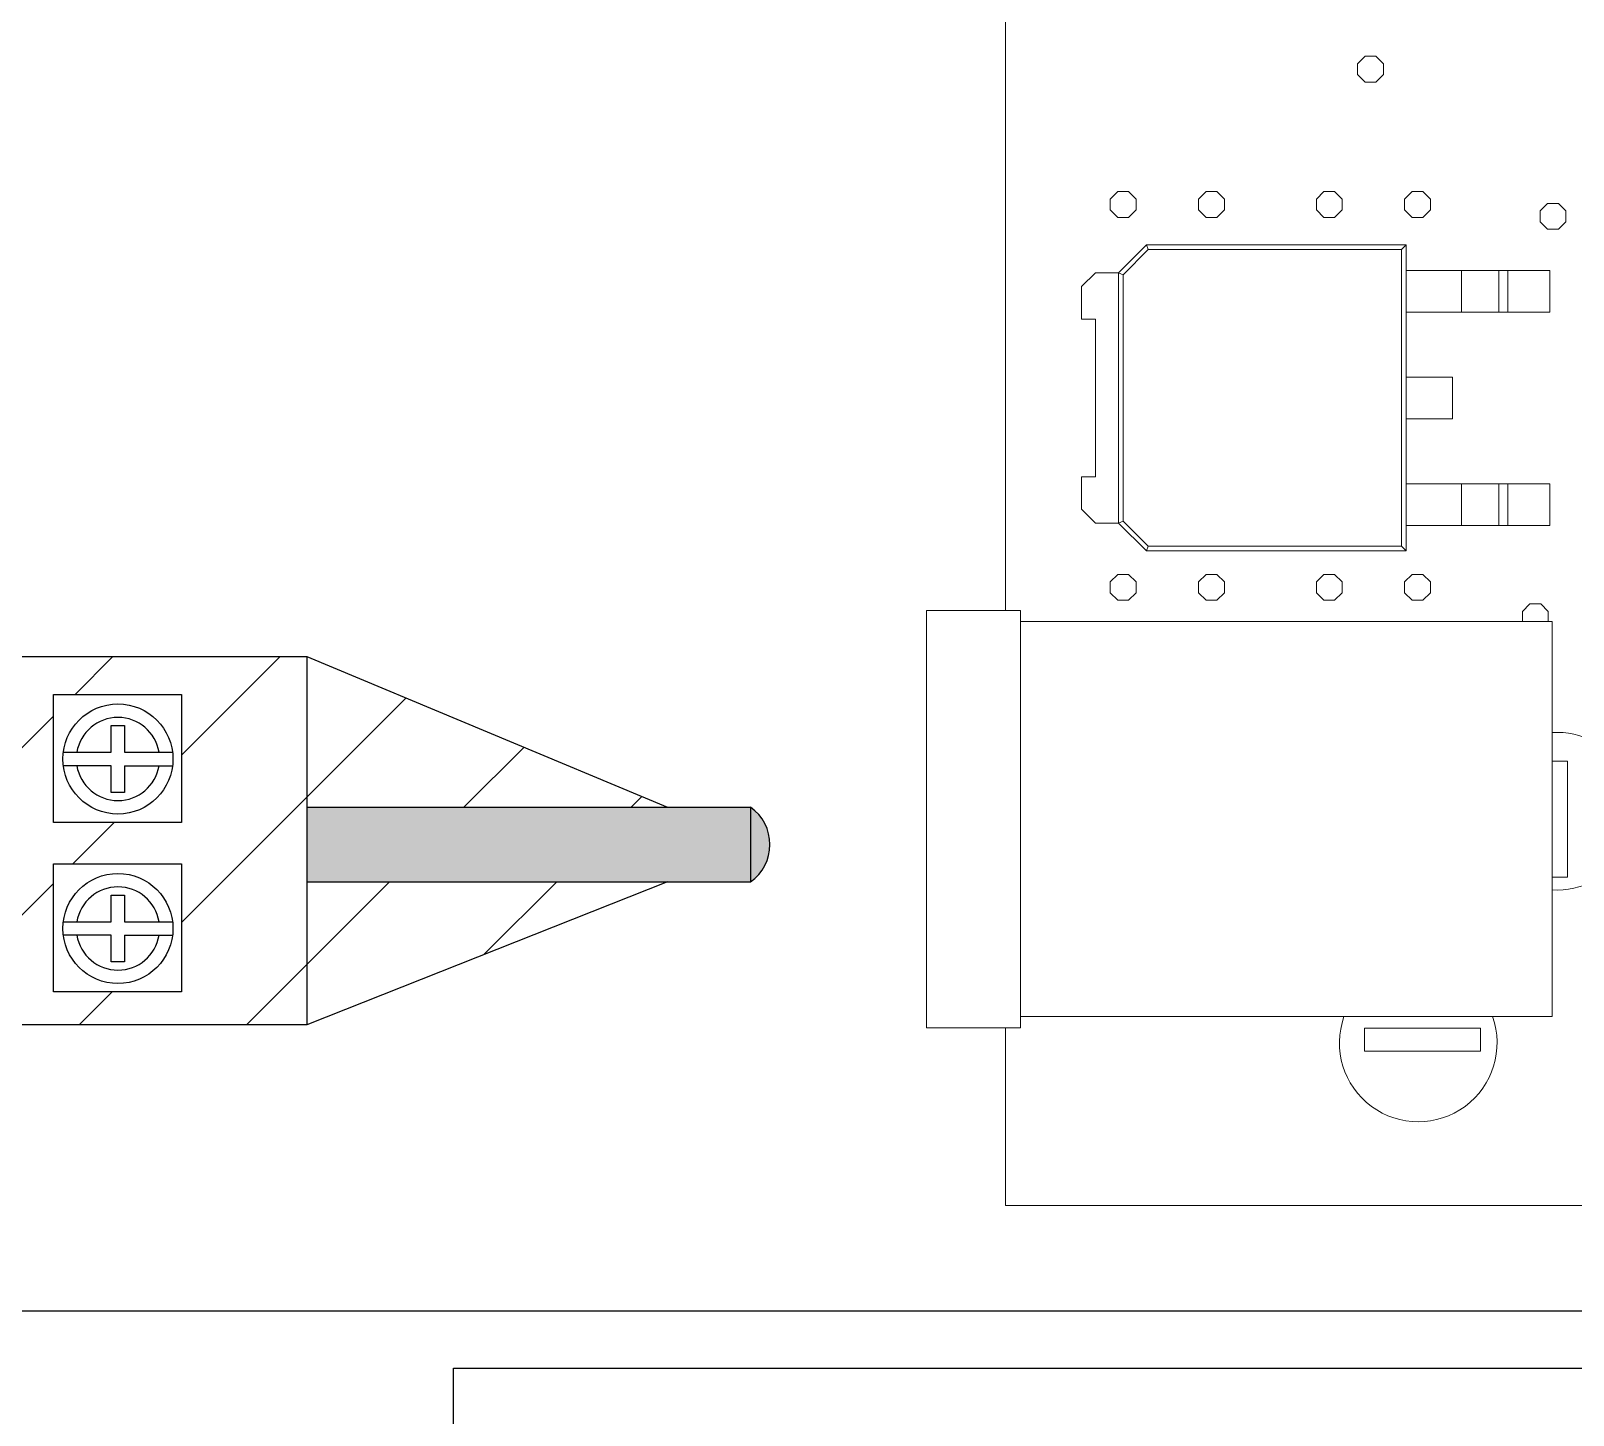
# Model space of a CAD drawing. Header units: millimetres. Extents: x 2530 to 3205, y 1639 to 2211.
# Drawn here: x 2805.1 to 2886.7, y 1765.6 to 1838.8 of the extents above; entities that cross this region are included whole.
import ezdxf

# ---------------------------------------------------------------- set-up
doc = ezdxf.new("R2010")
doc.units = ezdxf.units.MM
doc.linetypes.add('CONTINU', pattern=[0])
doc.layers.add('1', color=1, linetype='Continuous')
doc.layers.add('3', color=3, linetype='CONTINU')

msp = doc.modelspace()

# ---------------------------------------------------------------- hatches: boundary and pattern name
at = {"true_color": 0x939598}
h = msp.add_hatch(dxfattribs=at)
h.set_pattern_fill('ANSI31', color=252, scale=1.970175)
h.set_pattern_definition([(45, (-3011.957, -1149.5244), (-4.423168, 4.423168), [])])
h.paths.add_polyline_path([(2819.705, 1805.67), (2819.705, 1797.701), (2838.785, 1797.701)])
h.paths.add_polyline_path([(2838.785, 1793.761), (2819.705, 1793.761), (2819.705, 1786.196)])
h.paths.add_polyline_path([(2819.705, 1793.761), (2819.705, 1805.67), (2799.971, 1805.67), (2799.971, 1786.196), (2819.705, 1786.196)])
h.paths.add_polyline_path([(2813.079, 1787.935), (2806.307, 1787.935), (2806.307, 1794.707), (2813.079, 1794.707)], flags=16)
h.paths.add_polyline_path([(2806.813, 1791.291, -1), (2812.631, 1791.291, -1)], flags=0)
h.paths.add_polyline_path([(2811.895, 1790.938, -0.850422), (2807.549, 1790.938), (2809.368, 1790.938), (2809.368, 1789.522), (2810.076, 1789.522), (2810.076, 1790.938)], flags=0)
h.paths.add_polyline_path([(2810.076, 1791.645), (2810.076, 1793.06), (2809.368, 1793.06), (2809.368, 1791.645), (2807.549, 1791.645, -0.85026), (2811.895, 1791.645)], flags=0)
h.paths.add_polyline_path([(2813.079, 1796.9), (2806.307, 1796.9), (2806.307, 1803.672), (2813.079, 1803.672)], flags=16)
h.paths.add_polyline_path([(2806.813, 1800.256, -1), (2812.631, 1800.256, -1)], flags=0)
h.paths.add_polyline_path([(2807.549, 1799.903), (2809.368, 1799.903), (2809.368, 1798.488), (2810.076, 1798.488), (2810.076, 1799.903), (2811.895, 1799.903, -0.850422)], flags=0)
h.paths.add_polyline_path([(2810.076, 1800.61), (2810.076, 1802.025), (2809.368, 1802.025), (2809.368, 1800.61), (2807.549, 1800.61, -0.85026), (2811.895, 1800.61)], flags=0)
at = {"true_color": 0xc7c8ca}
h = msp.add_hatch(color=9, dxfattribs=at)
h.dxf.hatch_style = 1
h.paths.add_polyline_path([(2819.705, 1797.701), (2819.705, 1793.761), (2843.178, 1793.761), (2843.178, 1797.701)])
at = {"true_color": 0x000000}
h = msp.add_hatch(color=18, dxfattribs=at)
h.dxf.hatch_style = 1
h.paths.add_polyline_path([(2843.178, 1797.701), (2843.178, 1793.761, 0.522027)])

# ---------------------------------------------------------------- linework, layer by layer
for p, q in [((2799.971, 1805.67), (2819.705, 1805.67)), ((2819.705, 1805.67), (2819.705, 1786.196)), ((2819.705, 1805.67), (2838.785, 1797.701)), ((2819.705, 1797.701), (2843.178, 1797.701)), ((2843.178, 1797.701), (2843.178, 1793.761)), ((2819.705, 1793.761), (2843.178, 1793.761)), ((2838.785, 1793.761), (2819.705, 1786.196)), ((2819.705, 1786.196), (2799.971, 1786.196)), ((2957.48, 1771.064), (2746.466, 1771.064))]:
    msp.add_line(p, q)
at = {"color": 7}
for p, q in [((2806.307, 1796.9), (2806.307, 1803.672)), ((2806.307, 1803.672), (2813.079, 1803.672)), ((2813.079, 1803.672), (2813.079, 1796.9)), ((2809.368, 1800.61), (2809.368, 1802.025)), ((2809.368, 1802.025), (2810.076, 1802.025)), ((2810.076, 1802.025), (2810.076, 1800.61)), ((2806.835, 1800.61), (2809.368, 1800.61)), ((2810.076, 1800.61), (2812.609, 1800.61)), ((2809.368, 1799.903), (2806.835, 1799.903)), ((2809.368, 1798.488), (2809.368, 1799.903)), ((2810.076, 1799.903), (2810.076, 1798.488)), ((2810.076, 1799.903), (2812.609, 1799.903)), ((2810.076, 1798.488), (2809.368, 1798.488)), ((2813.079, 1796.9), (2806.307, 1796.9)), ((2806.307, 1787.935), (2806.307, 1794.707)), ((2806.307, 1794.707), (2813.079, 1794.707)), ((2813.079, 1794.707), (2813.079, 1787.935)), ((2809.368, 1791.645), (2809.368, 1793.06)), ((2809.368, 1793.06), (2810.076, 1793.06)), ((2810.076, 1793.06), (2810.076, 1791.645)), ((2806.835, 1791.645), (2809.368, 1791.645)), ((2810.076, 1791.645), (2812.609, 1791.645)), ((2809.368, 1790.938), (2806.835, 1790.938)), ((2809.368, 1789.522), (2809.368, 1790.938)), ((2810.076, 1790.938), (2810.076, 1789.522)), ((2810.076, 1790.938), (2812.609, 1790.938)), ((2810.076, 1789.522), (2809.368, 1789.522)), ((2813.079, 1787.935), (2806.307, 1787.935))]:
    msp.add_line(p, q, dxfattribs=at)
at = {"color": 2}
for p, q in [((2827.461, 1728.652), (2827.461, 1768.041)), ((2827.461, 1768.041), (3038.174, 1768.041))]:
    msp.add_line(p, q, dxfattribs=at)
at = {"color": 7}
for centre in [(2809.722, 1800.256), (2809.722, 1791.291)]:
    msp.add_circle(centre, 2.909, dxfattribs=at)
for centre, start, end in [((2809.722, 1800.256), 9.25364, 170.74636), ((2809.722, 1800.256), 189.24289, 350.75711), ((2809.722, 1791.291), 9.25364, 170.74636), ((2809.722, 1791.291), 189.24289, 350.75711)]:
    msp.add_arc(centre, 2.201, start, end, dxfattribs=at)
msp.add_arc((2841.805, 1795.731), 2.401, 304.86845, 55.13155)
at = {"layer": '1', "color": 7, "linetype": 'Continuous', "lineweight": 15}
for p, q in [((2875.281, 1837.02), (2875.682, 1837.422)), ((2875.281, 1836.453), (2875.281, 1837.02)), ((2875.682, 1837.422), (2876.25, 1837.422)), ((2876.25, 1837.422), (2876.651, 1837.02)), ((2876.651, 1837.02), (2876.651, 1836.453)), ((2875.682, 1836.051), (2875.281, 1836.453)), ((2876.651, 1836.453), (2876.25, 1836.051)), ((2876.25, 1836.051), (2875.682, 1836.051)), ((2862.203, 1829.859), (2862.604, 1830.26)), ((2862.203, 1829.291), (2862.203, 1829.859)), ((2862.604, 1830.26), (2863.172, 1830.26)), ((2863.172, 1830.26), (2863.573, 1829.859)), ((2863.573, 1829.859), (2863.573, 1829.291)), ((2866.873, 1829.859), (2867.275, 1830.26)), ((2866.873, 1829.291), (2866.873, 1829.859)), ((2867.275, 1830.26), (2867.842, 1830.26)), ((2867.842, 1830.26), (2868.243, 1829.859)), ((2868.243, 1829.859), (2868.243, 1829.291)), ((2873.101, 1829.859), (2873.502, 1830.26)), ((2873.101, 1829.291), (2873.101, 1829.859)), ((2873.502, 1830.26), (2874.07, 1830.26)), ((2874.07, 1830.26), (2874.471, 1829.859)), ((2874.471, 1829.859), (2874.471, 1829.291)), ((2877.772, 1829.859), (2878.173, 1830.26)), ((2877.772, 1829.291), (2877.772, 1829.859)), ((2878.173, 1830.26), (2878.741, 1830.26)), ((2878.741, 1830.26), (2879.142, 1829.859)), ((2879.142, 1829.859), (2879.142, 1829.291)), ((2884.933, 1829.236), (2885.335, 1829.637)), ((2885.335, 1829.637), (2885.902, 1829.637)), ((2885.902, 1829.637), (2886.304, 1829.236)), ((2862.604, 1828.89), (2862.203, 1829.291)), ((2863.172, 1828.89), (2862.604, 1828.89)), ((2863.573, 1829.291), (2863.172, 1828.89)), ((2867.275, 1828.89), (2866.873, 1829.291)), ((2867.842, 1828.89), (2867.275, 1828.89)), ((2868.243, 1829.291), (2867.842, 1828.89)), ((2873.502, 1828.89), (2873.101, 1829.291)), ((2874.07, 1828.89), (2873.502, 1828.89)), ((2874.471, 1829.291), (2874.07, 1828.89)), ((2878.173, 1828.89), (2877.772, 1829.291)), ((2878.741, 1828.89), (2878.173, 1828.89)), ((2879.142, 1829.291), (2878.741, 1828.89)), ((2884.933, 1828.668), (2884.933, 1829.236)), ((2886.304, 1829.236), (2886.304, 1828.668)), ((2885.335, 1828.267), (2884.933, 1828.668)), ((2885.902, 1828.267), (2885.335, 1828.267)), ((2886.304, 1828.668), (2885.902, 1828.267)), ((2862.642, 1825.968), (2864.113, 1827.439)), ((2864.215, 1827.194), (2862.887, 1825.867)), ((2864.113, 1827.439), (2864.215, 1827.194)), ((2864.113, 1827.439), (2877.843, 1827.439)), ((2877.598, 1827.194), (2864.215, 1827.194)), ((2877.843, 1827.439), (2877.598, 1827.194)), ((2877.598, 1811.503), (2877.598, 1827.194)), ((2877.843, 1827.439), (2877.843, 1811.257)), ((2861.416, 1825.968), (2860.681, 1825.233)), ((2861.416, 1825.968), (2862.642, 1825.968)), ((2862.642, 1825.968), (2862.887, 1825.867)), ((2862.642, 1812.728), (2862.642, 1825.968)), ((2862.887, 1825.867), (2862.887, 1812.83)), ((2885.444, 1826.091), (2877.843, 1826.091)), ((2880.785, 1826.091), (2880.785, 1823.884)), ((2882.747, 1826.091), (2882.747, 1823.884)), ((2883.237, 1826.091), (2883.237, 1823.884)), ((2885.444, 1826.091), (2885.444, 1823.884)), ((2860.681, 1823.516), (2860.681, 1825.233)), ((2885.444, 1823.884), (2877.843, 1823.884)), ((2861.416, 1823.516), (2860.681, 1823.516)), ((2861.416, 1815.18), (2861.416, 1823.516)), ((2880.295, 1820.452), (2877.843, 1820.452)), ((2880.295, 1820.452), (2880.295, 1818.245)), ((2880.295, 1818.245), (2877.843, 1818.245)), ((2861.416, 1815.18), (2860.681, 1815.18)), ((2860.681, 1813.464), (2860.681, 1815.18)), ((2885.444, 1814.813), (2877.843, 1814.813)), ((2880.785, 1812.606), (2880.785, 1814.813)), ((2882.747, 1812.606), (2882.747, 1814.813)), ((2883.237, 1812.606), (2883.237, 1814.813)), ((2885.444, 1812.606), (2885.444, 1814.813)), ((2860.681, 1813.464), (2861.416, 1812.728)), ((2861.416, 1812.728), (2862.642, 1812.728)), ((2862.887, 1812.83), (2862.642, 1812.728)), ((2864.113, 1811.257), (2862.642, 1812.728)), ((2862.887, 1812.83), (2864.215, 1811.503)), ((2885.444, 1812.606), (2877.843, 1812.606)), ((2864.215, 1811.503), (2864.113, 1811.257)), ((2877.843, 1811.257), (2864.113, 1811.257)), ((2864.215, 1811.503), (2877.598, 1811.503)), ((2877.598, 1811.503), (2877.843, 1811.257)), ((2862.203, 1809.619), (2862.604, 1810.02)), ((2862.604, 1810.02), (2863.172, 1810.02)), ((2863.172, 1810.02), (2863.573, 1809.619)), ((2866.873, 1809.619), (2867.275, 1810.02)), ((2867.275, 1810.02), (2867.842, 1810.02)), ((2867.842, 1810.02), (2868.243, 1809.619)), ((2873.101, 1809.619), (2873.502, 1810.02)), ((2873.502, 1810.02), (2874.07, 1810.02)), ((2874.07, 1810.02), (2874.471, 1809.619)), ((2877.772, 1809.619), (2878.173, 1810.02)), ((2878.173, 1810.02), (2878.741, 1810.02)), ((2878.741, 1810.02), (2879.142, 1809.619)), ((2862.203, 1809.051), (2862.203, 1809.619)), ((2863.573, 1809.619), (2863.573, 1809.051)), ((2866.873, 1809.051), (2866.873, 1809.619)), ((2868.243, 1809.619), (2868.243, 1809.051)), ((2873.101, 1809.051), (2873.101, 1809.619)), ((2874.471, 1809.619), (2874.471, 1809.051)), ((2877.772, 1809.051), (2877.772, 1809.619)), ((2879.142, 1809.619), (2879.142, 1809.051)), ((2862.604, 1808.65), (2862.203, 1809.051)), ((2863.172, 1808.65), (2862.604, 1808.65)), ((2863.573, 1809.051), (2863.172, 1808.65)), ((2867.275, 1808.65), (2866.873, 1809.051)), ((2867.842, 1808.65), (2867.275, 1808.65)), ((2868.243, 1809.051), (2867.842, 1808.65)), ((2873.502, 1808.65), (2873.101, 1809.051)), ((2874.07, 1808.65), (2873.502, 1808.65)), ((2874.471, 1809.051), (2874.07, 1808.65)), ((2878.173, 1808.65), (2877.772, 1809.051)), ((2878.741, 1808.65), (2878.173, 1808.65)), ((2879.142, 1809.051), (2878.741, 1808.65)), ((2883.999, 1808.062), (2884.4, 1808.463)), ((2884.4, 1808.463), (2884.968, 1808.463)), ((2884.968, 1808.463), (2885.369, 1808.062)), ((2852.477, 1786.044), (2852.477, 1808.11)), ((2852.477, 1808.11), (2857.449, 1808.11)), ((2857.449, 1808.11), (2857.449, 1786.044)), ((2883.999, 1807.521), (2883.999, 1808.062)), ((2885.369, 1808.062), (2885.369, 1807.521)), ((2857.449, 1807.521), (2885.577, 1807.521)), ((2885.577, 1807.521), (2885.577, 1786.633)), ((2885.577, 1800.142), (2886.377, 1800.142)), ((2886.377, 1800.142), (2886.377, 1794.012)), ((2886.377, 1794.012), (2885.577, 1794.012)), ((2857.449, 1786.633), (2885.577, 1786.633)), ((2852.477, 1786.044), (2857.449, 1786.044)), ((2875.647, 1784.805), (2875.647, 1786.031)), ((2875.647, 1786.031), (2881.777, 1786.031)), ((2881.777, 1786.031), (2881.777, 1784.805)), ((2881.777, 1784.805), (2875.647, 1784.805))]:
    msp.add_line(p, q, dxfattribs=at)
for centre, start, end in [((2885.833, 1797.493), 266.47301, 93.52699), ((2878.491, 1785.237), 160.4382, 19.5618)]:
    msp.add_arc(centre, 4.168, start, end, dxfattribs=at)
at = {"layer": '3', "color": 7, "linetype": 'Continuous', "lineweight": 15}
for p, q in [((2856.66, 1808.11), (2856.66, 1856.004)), ((2856.66, 1776.64), (2856.66, 1786.044)), ((3018.578, 1776.64), (2856.66, 1776.64))]:
    msp.add_line(p, q, dxfattribs=at)

doc.saveas('drawing.dxf')
